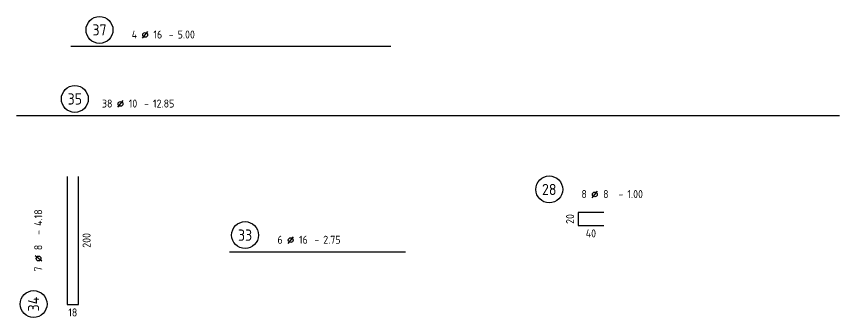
# Model space of a CAD drawing. Extents: x -4 to 84.7, y -5.7 to 50.5.
# Drawn here: x 71.82 to 84.67, y 13.53 to 18.23 of the extents above; entities that cross this region are included whole.
import ezdxf
from ezdxf.enums import TextEntityAlignment as Align

# ---------------------------------------------------------------- set-up
doc = ezdxf.new("R2010")
doc.units = 0
doc.header["$LTSCALE"] = 0.5
doc.linetypes.add('AUSGEZOGEN', pattern=[1000.01, 1000, 0.01])
doc.layers.add('RND', color=7, linetype='Continuous')
doc.styles.add('txt', font='isocp.shx')

# ---------------------------------------------------------------- blocks, each defined once
blk = doc.blocks.new('RND_AUSZ')
at = {"layer": 'RND', "color": 7, "linetype": 'Continuous'}
blk.add_line((1.341, 0.262), (1.509, 0.466), dxfattribs=at)
at = {"layer": 'RND', "color": 1, "linetype": 'Continuous'}
blk.add_circle((0, 0.52), 0.42, dxfattribs=at)
at = {"layer": 'RND', "color": 7, "linetype": 'Continuous'}
blk.add_circle((1.425, 0.364), 0.075, dxfattribs=at)
at = {"layer": 'RND', "color": 7, "linetype": 'Continuous', "style": 'txt'}
blk.add_text('-', height=0.25, dxfattribs=at).set_placement((2.163, 0.25))
at = {"layer": 'RND', "color": 1, "linetype": 'Continuous', "style": 'txt'}
blk.add_attdef('POS', text='', height=0.35, dxfattribs=at).set_placement((0, 0.52), align=Align.MIDDLE)
at = {"layer": 'RND', "color": 7, "linetype": 'Continuous', "style": 'txt'}
for tag, p in [('WIEOFT', (-0.536, 0.25)), ('STK', (1.174, 0.25))]:
    blk.add_attdef(tag, text='', height=0.25, dxfattribs=at).set_placement(p, align=Align.RIGHT)
for tag, p in [('DS', (1.683, 0.25)), ('LANG', (2.441, 0.25)), ('TEXT', (3.669, 0.25))]:
    blk.add_attdef(tag, p, '', height=0.25, dxfattribs=at)

msp = doc.modelspace()

# ---------------------------------------------------------------- linework, layer by layer
at = {"layer": 'RND', "color": 1, "linetype": 'AUSGEZOGEN'}
for points in [[(77.6687, 17.756), (72.6687, 17.756)], [(71.8216, 16.6783), (84.6716, 16.6783)], [(72.6112, 15.7298), (72.6112, 13.7298), (72.7912, 13.7298), (72.7912, 15.7298)], [(80.9897, 15.1639), (80.5897, 15.1639), (80.5897, 14.9639), (80.9897, 14.9639)], [(75.1462, 14.5522), (77.8962, 14.5522)]]:
    msp.add_lwpolyline(points, dxfattribs=at)

# ---------------------------------------------------------------- block references
at = {"layer": 'RND', "color": 7, "linetype": 'AUSGEZOGEN', "xscale": 0.5, "yscale": 0.5, "zscale": 0.5}
for p, values in [((73.1179, 17.756), {'POS': '37', 'STK': '4', 'DS': '16', 'LANG': '5.00'}), ((80.1393, 15.2652), {'POS': '28', 'STK': '8', 'DS': '8', 'LANG': '1.00'})]:
    msp.add_blockref('RND_AUSZ', p, dxfattribs=at).add_auto_attribs(values)
for p, rotation, values in [((72.7329, 16.6783), 359.9999999999997, {'POS': '35', 'STK': '38', 'DS': '10', 'LANG': '12.85'}), ((72.3487, 13.7351), 90, {'POS': '34', 'STK': '7', 'DS': '8', 'LANG': '4.18'})]:
    msp.add_blockref('RND_AUSZ', p, dxfattribs=dict(at, rotation=rotation)).add_auto_attribs(values)
at = {"layer": 'RND', "color": 1, "linetype": 'AUSGEZOGEN', "xscale": 0.5, "yscale": 0.5, "zscale": 0.5}
msp.add_blockref('RND_AUSZ', (75.3908, 14.5522), dxfattribs=at).add_auto_attribs({'POS': '33', 'STK': '6', 'DS': '16', 'LANG': '2.75'})

# ---------------------------------------------------------------- texts
at = {"layer": 'RND', "color": 7, "linetype": 'AUSGEZOGEN', "style": 'txt'}
for s, p in [('20', (80.4647, 15.0639)), ('200', (72.9162, 14.7298))]:
    msp.add_text(s, height=0.125, rotation=90, dxfattribs=at).set_placement(p, align=Align.MIDDLE)
for s, p in [('40', (80.7897, 14.8389)), ('18', (72.7012, 13.6048))]:
    msp.add_text(s, height=0.125, dxfattribs=at).set_placement(p, align=Align.MIDDLE)

doc.saveas('drawing.dxf')
